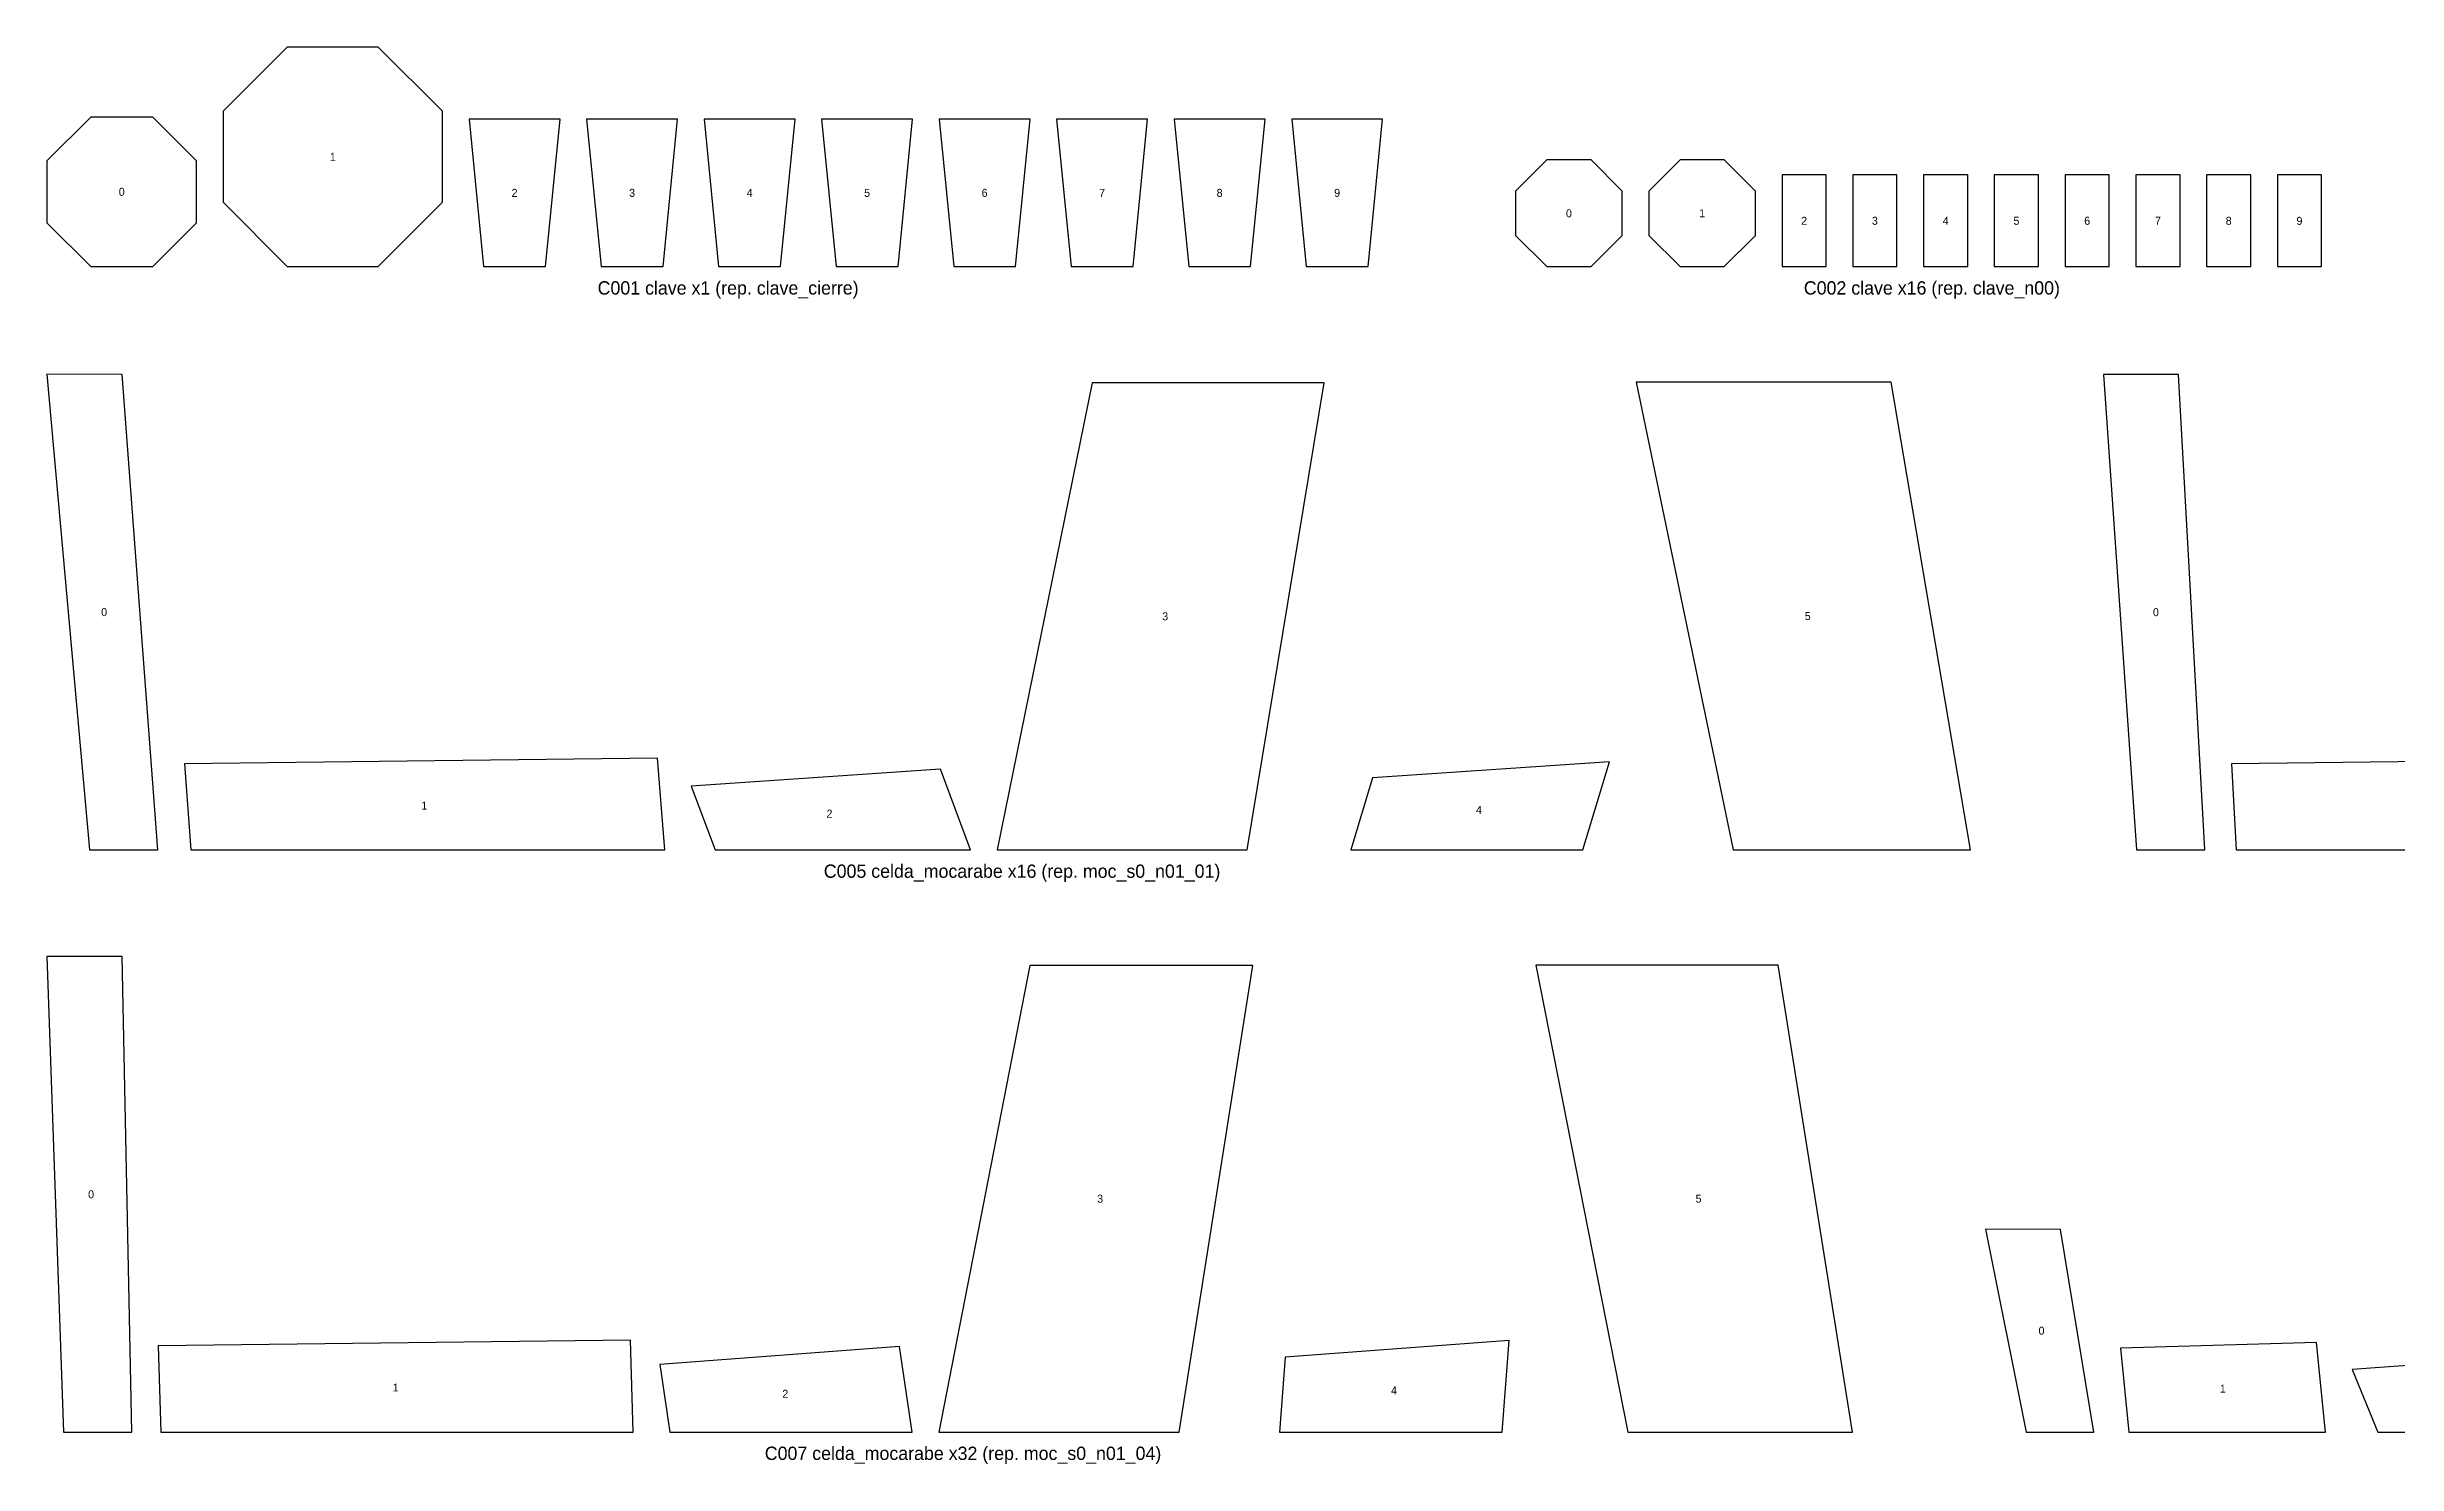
# Model space of a CAD drawing. Header units: metres. Extents: x 0 to 21, y -12 to 1.8.
# Drawn here: x 0 to 8.83, y -4.5 to 0.82 of the extents above; entities that cross this region are included whole.
import ezdxf
from ezdxf.enums import TextEntityAlignment as Align

# ---------------------------------------------------------------- set-up
doc = ezdxf.new("R2010")
doc.units = ezdxf.units.M
doc.layers.add('ESTM_PLANTILLA', color=7, linetype='Continuous')
doc.layers.add('ESTM_PLANTILLA_TEXTO', color=3, linetype='Continuous')

msp = doc.modelspace()

# ---------------------------------------------------------------- linework, layer by layer
at = {"layer": 'ESTM_PLANTILLA'}
for points in [[(0.9033, 0), (1.245, 0), (1.4866, 0.2416), (1.4866, 0.5833), (1.245, 0.8249), (0.9033, 0.8249), (0.6618, 0.5833), (0.6618, 0.2416)], [(0.1645, 0), (0.3972, 0), (0.5618, 0.1645), (0.5618, 0.3972), (0.3972, 0.5618), (0.1645, 0.5618), (0, 0.3972), (0, 0.1645)], [(1.6411, 0), (1.8738, 0), (1.9283, 0.5542), (1.5866, 0.5542)], [(2.0828, 0), (2.3154, 0), (2.3699, 0.5542), (2.0283, 0.5542)], [(2.5244, 0), (2.7571, 0), (2.8116, 0.5542), (2.4699, 0.5542)], [(2.9661, 0), (3.1988, 0), (3.2533, 0.5542), (2.9116, 0.5542)], [(3.4078, 0), (3.6404, 0), (3.6949, 0.5542), (3.3533, 0.5542)], [(3.8494, 0), (4.0821, 0), (4.1366, 0.5542), (3.7949, 0.5542)], [(4.2911, 0), (4.5238, 0), (4.5783, 0.5542), (4.2366, 0.5542)], [(4.7327, 0), (4.9654, 0), (5.0199, 0.5542), (4.6783, 0.5542)], [(5.6373, 0), (5.8033, 0), (5.9206, 0.1174), (5.9206, 0.2833), (5.8033, 0.4007), (5.6373, 0.4007), (5.5199, 0.2833), (5.5199, 0.1174)], [(6.138, 0), (6.3039, 0), (6.4213, 0.1174), (6.4213, 0.2833), (6.3039, 0.4007), (6.138, 0.4007), (6.0206, 0.2833), (6.0206, 0.1174)], [(6.5213, 0), (6.6873, 0), (6.6873, 0.3442), (6.5213, 0.3442)], [(6.7873, 0), (6.9532, 0), (6.9532, 0.3442), (6.7873, 0.3442)], [(7.0532, 0), (7.2192, 0), (7.2192, 0.3442), (7.0532, 0.3442)], [(7.3192, 0), (7.4852, 0), (7.4852, 0.3442), (7.3192, 0.3442)], [(7.5852, 0), (7.7512, 0), (7.7512, 0.3442), (7.5852, 0.3442)], [(7.8512, 0), (8.0171, 0), (8.0171, 0.3442), (7.8512, 0.3442)], [(8.1171, 0), (8.2831, 0), (8.2831, 0.3442), (8.1171, 0.3442)], [(8.3831, 0), (8.5491, 0), (8.5491, 0.3442), (8.3831, 0.3442)], [(0.1603, -2.191), (0.4167, -2.191), (0.2821, -0.4057), (0, -0.4043)], [(3.5715, -2.191), (4.5109, -2.191), (4.8005, -0.4365), (3.9281, -0.4365)], [(6.3373, -2.191), (7.2298, -2.191), (6.932, -0.4346), (5.9724, -0.4346)], [(7.854, -2.191), (8.1103, -2.191), (8.0119, -0.4054), (7.7298, -0.405)], [(0.5401, -2.191), (2.3216, -2.191), (2.2948, -1.8471), (0.5167, -1.8684)], [(8.2285, -2.191), (10.0068, -2.191), (9.9867, -1.8467), (8.2103, -1.8676)], [(2.5119, -2.191), (3.4715, -2.191), (3.3589, -1.8877), (2.4216, -1.9511)], [(4.9005, -2.191), (5.773, -2.191), (5.8724, -1.8607), (4.9819, -1.9209)], [(0.0621, -4.3778), (0.3184, -4.3778), (0.282, -2.592), (0, -2.5919)], [(3.3519, -4.3778), (4.2555, -4.3778), (4.5321, -2.6248), (3.6944, -2.6248)], [(5.9411, -4.3778), (6.786, -4.3778), (6.5067, -2.6245), (5.5958, -2.6245)], [(7.4395, -4.3778), (7.6932, -4.3778), (7.568, -3.6173), (7.286, -3.6159)], [(0.4275, -4.3778), (2.2029, -4.3778), (2.193, -4.033), (0.4184, -4.0538)], [(2.341, -4.3778), (3.2519, -4.3778), (3.2039, -4.0572), (2.3029, -4.1243)], [(4.6321, -4.3778), (5.4699, -4.3778), (5.4958, -4.0338), (4.6533, -4.0965)], [(7.8245, -4.3778), (8.5641, -4.3778), (8.5297, -4.0419), (7.7932, -4.0623)], [(8.7612, -4.3778), (9.7596, -4.3778), (9.6885, -4.0688), (8.6641, -4.1434)]]:
    msp.add_lwpolyline(points, close=True, dxfattribs=at)

# ---------------------------------------------------------------- texts
at = {"layer": 'ESTM_PLANTILLA_TEXTO'}
for s, height, p in [('1', 0.03, (1.0742, 0.4124)), ('0', 0.03, (0.2809, 0.2809)), ('2', 0.03, (1.7574, 0.2771)), ('3', 0.03, (2.1991, 0.2771)), ('4', 0.03, (2.6408, 0.2771)), ('5', 0.03, (3.0824, 0.2771)), ('6', 0.03, (3.5241, 0.2771)), ('7', 0.03, (3.9658, 0.2771)), ('8', 0.03, (4.4074, 0.2771)), ('9', 0.03, (4.8491, 0.2771)), ('0', 0.03, (5.7203, 0.2003)), ('1', 0.03, (6.221, 0.2003)), ('2', 0.03, (6.6043, 0.1721)), ('3', 0.03, (6.8703, 0.1721)), ('4', 0.03, (7.1362, 0.1721)), ('5', 0.03, (7.4022, 0.1721)), ('6', 0.03, (7.6682, 0.1721)), ('7', 0.03, (7.9341, 0.1721)), ('8', 0.03, (8.2001, 0.1721)), ('9', 0.03, (8.4661, 0.1721)), ('C001 clave x1 (rep. clave_cierre)', 0.05, (2.56, -0.08)), ('C002 clave x16 (rep. clave_n00)', 0.05, (7.0845, -0.08)), ('0', 0.03, (0.2148, -1.298)), ('3', 0.03, (4.2028, -1.3138)), ('5', 0.03, (6.6179, -1.3128)), ('0', 0.03, (7.9265, -1.2981)), ('1', 0.03, (1.4183, -2.0244)), ('4', 0.03, (5.382, -2.0409)), ('2', 0.03, (2.941, -2.0552)), ('C005 celda_mocarabe x16 (rep. moc_s0_n01_01)', 0.05, (3.6649, -2.271)), ('0', 0.03, (0.1656, -3.4849)), ('3', 0.03, (3.9585, -3.5013)), ('5', 0.03, (6.2074, -3.5012)), ('0', 0.03, (7.4966, -3.9972)), ('1', 0.03, (1.3104, -4.2106)), ('2', 0.03, (2.7749, -4.2343)), ('4', 0.03, (5.0628, -4.2215)), ('1', 0.03, (8.1779, -4.2149)), ('C007 celda_mocarabe x32 (rep. moc_s0_n01_04)', 0.05, (3.443, -4.4578))]:
    msp.add_text(s, height=height, dxfattribs=at).set_placement(p, align=Align.MIDDLE_CENTER)

doc.saveas('drawing.dxf')
